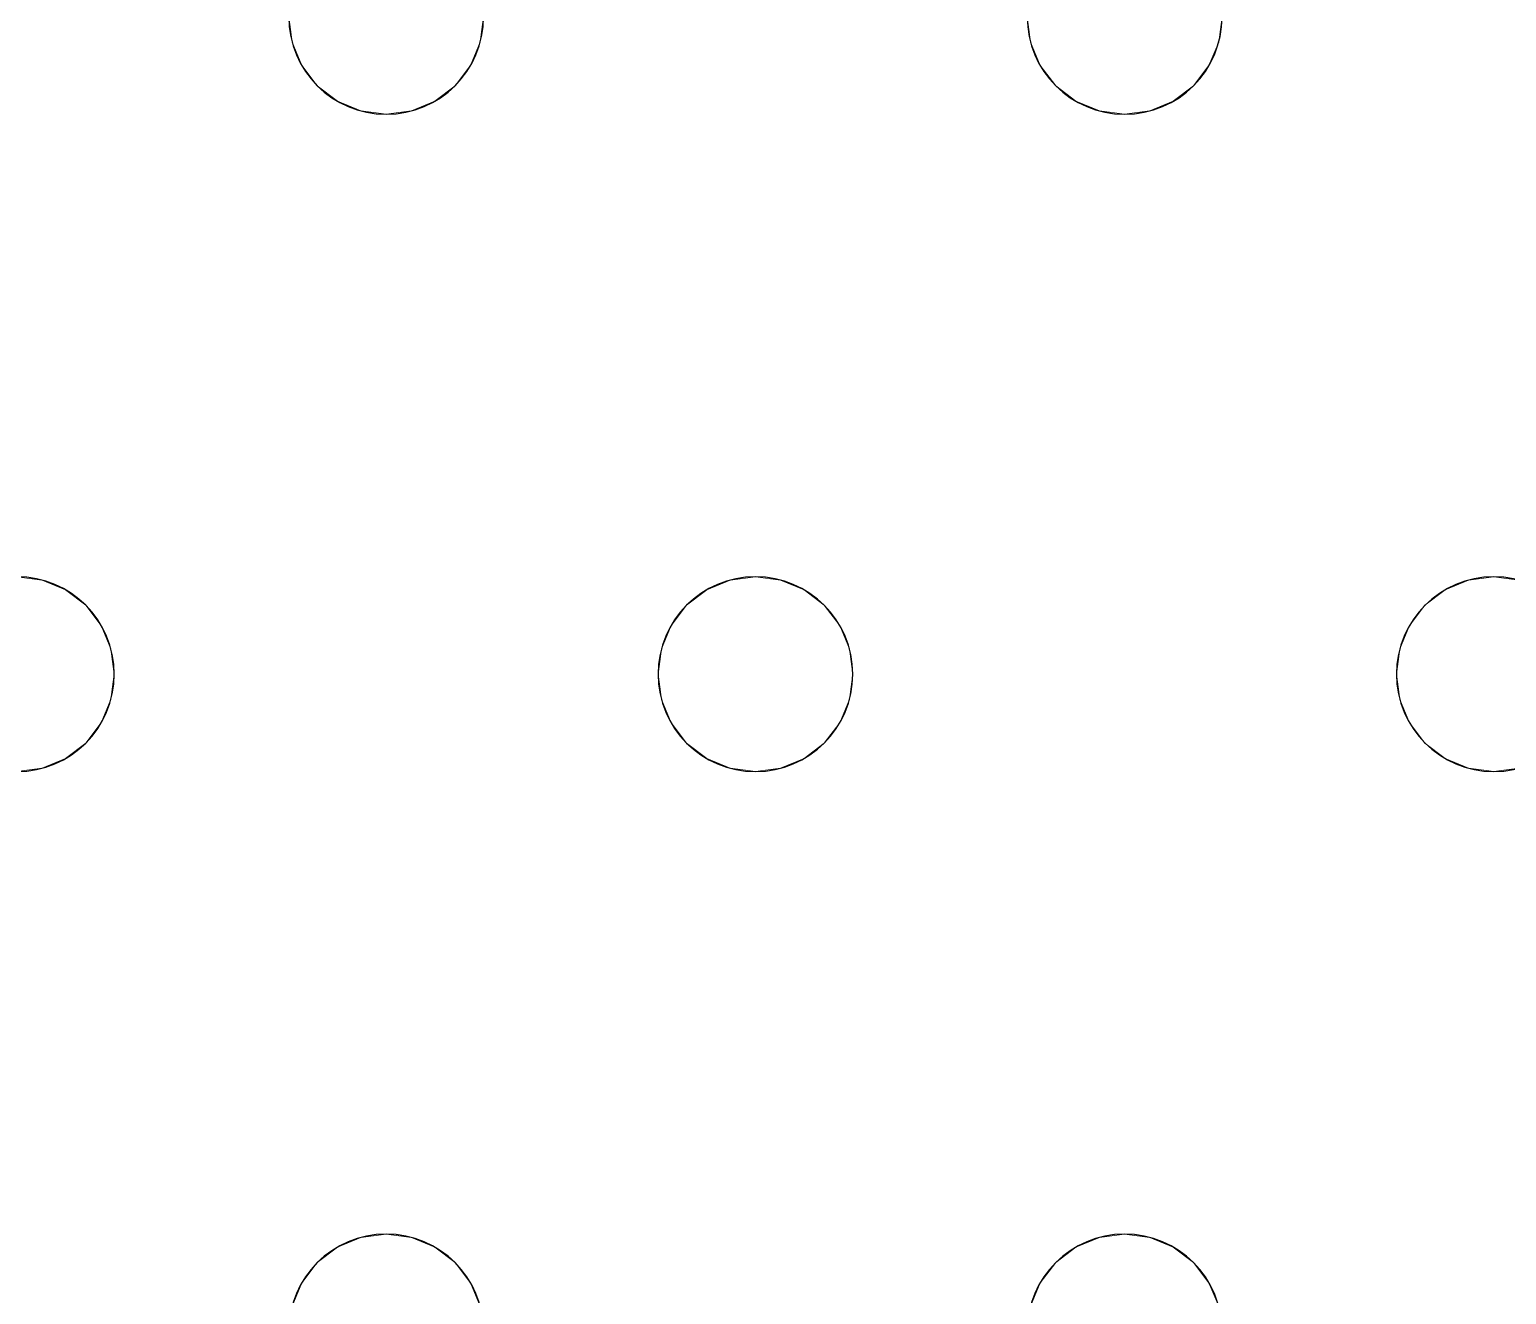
# Model space of a CAD drawing. Header units: millimetres. Extents: x -1 to 1601, y -701 to 1.
# Drawn here: x 1048.3 to 1109, y -177.5 to -125.5 of the extents above; entities that cross this region are included whole.
import ezdxf

# ---------------------------------------------------------------- set-up
doc = ezdxf.new("R2010")
doc.units = ezdxf.units.MM
doc.layers.add('IQ_200_3D', color=1, linetype='Continuous')
doc.layers.add('IQ_204_2D', color=7, linetype='Continuous')

msp = doc.modelspace()

# ---------------------------------------------------------------- linework, layer by layer
at = {"layer": 'IQ_200_3D', "lineweight": 18}
for points, invisible_edges in [([(122.762, -68.034, 850), (1477.238, -68.034, 850), (1477.238, -397.966, 850), (122.762, -397.966, 850)], 10), ([(122.762, -68.034, 860), (122.762, -397.966, 860), (1477.238, -397.966, 860), (1477.238, -68.034, 860)], 5), ([(1036.618, -125, 888), (1036.481, -123.965, 888), (1058.951, -125, 888), (1059.087, -126.035, 888)], 10), ([(1036.618, -125, 890), (1059.087, -126.035, 890), (1058.951, -125, 890), (1036.481, -123.965, 890)], 5), ([(1066.951, -125, 890), (1089.421, -126.035, 890), (1089.284, -125, 890), (1066.815, -123.965, 890)], 5), ([(1059.087, -126.035, 888), (1036.481, -126.035, 888), (1036.618, -125, 888)], 13), ([(1036.481, -126.035, 890), (1059.487, -127, 890), (1059.087, -126.035, 890), (1036.618, -125, 890)], 5), ([(1058.951, -125, 890), (1059.087, -126.035, 890), (1059.087, -126.035, 888), (1058.951, -125, 888)], 2), ([(1066.815, -126.035, 890), (1066.951, -125, 890), (1066.951, -125, 888), (1066.815, -126.035, 888)], 8), ([(1066.951, -125, 888), (1089.284, -125, 888), (1089.421, -126.035, 888), (1066.815, -126.035, 888)], 5), ([(1089.421, -126.035, 890), (1066.951, -125, 890), (1066.815, -126.035, 890), (1089.82, -127, 890)], 5), ([(1089.284, -125, 890), (1089.421, -126.035, 890), (1089.421, -126.035, 888), (1089.284, -125, 888)], 2), ([(1097.148, -126.035, 890), (1097.284, -125, 890), (1097.284, -125, 888), (1097.148, -126.035, 888)], 8), ([(1119.754, -126.035, 888), (1097.148, -126.035, 888), (1097.284, -125, 888), (1119.618, -125, 888)], 5), ([(1119.754, -126.035, 890), (1119.618, -125, 890), (1097.284, -125, 890), (1097.148, -126.035, 890)], 10), ([(1059.487, -127, 888), (1036.082, -127, 888), (1036.481, -126.035, 888), (1059.087, -126.035, 888)], 5), ([(1036.082, -127, 890), (1059.487, -127, 890), (1036.481, -126.035, 890)], 3), ([(1059.087, -126.035, 890), (1059.487, -127, 890), (1059.487, -127, 888), (1059.087, -126.035, 888)], 10), ([(1066.415, -127, 890), (1066.815, -126.035, 890), (1066.815, -126.035, 888), (1066.415, -127, 888)], 10), ([(1066.415, -127, 888), (1066.815, -126.035, 888), (1089.82, -127, 888), (1078.118, -148, 888)], 14), ([(1089.82, -127, 890), (1066.815, -126.035, 890), (1066.415, -127, 890), (1078.118, -148, 890)], 13), ([(1089.421, -126.035, 888), (1089.82, -127, 888), (1066.815, -126.035, 888)], 14), ([(1089.421, -126.035, 890), (1089.82, -127, 890), (1089.82, -127, 888), (1089.421, -126.035, 888)], 10), ([(1096.748, -127, 890), (1097.148, -126.035, 890), (1097.148, -126.035, 888), (1096.748, -127, 888)], 10), ([(1120.154, -127, 888), (1096.748, -127, 888), (1097.148, -126.035, 888), (1119.754, -126.035, 888)], 5), ([(1120.154, -127, 890), (1097.148, -126.035, 890), (1096.748, -127, 890), (1108.451, -148, 890)], 13), ([(1119.754, -126.035, 890), (1097.148, -126.035, 890), (1120.154, -127, 890)], 3), ([(1047.784, -148, 888), (1035.446, -127.828, 888), (1036.082, -127, 888), (1059.487, -127, 888)], 13), ([(1047.784, -148, 890), (1060.123, -127.828, 890), (1059.487, -127, 890), (1036.082, -127, 890)], 13), ([(1047.784, -148, 888), (1059.487, -127, 888), (1060.123, -127.828, 888), (1048.82, -148.136, 888)], 5), ([(1059.487, -127, 890), (1060.123, -127.828, 890), (1060.123, -127.828, 888), (1059.487, -127, 888)], 10), ([(1065.779, -127.828, 890), (1066.415, -127, 890), (1066.415, -127, 888), (1065.779, -127.828, 888)], 10), ([(1078.118, -148, 888), (1065.779, -127.828, 888), (1066.415, -127, 888)], 13), ([(1065.779, -127.828, 890), (1077.082, -148.136, 890), (1078.118, -148, 890), (1066.415, -127, 890)], 5), ([(1078.118, -148, 888), (1089.82, -127, 888), (1090.456, -127.828, 888)], 13), ([(1090.456, -127.828, 890), (1089.82, -127, 890), (1078.118, -148, 890), (1079.153, -148.136, 890)], 10), ([(1089.82, -127, 890), (1090.456, -127.828, 890), (1090.456, -127.828, 888), (1089.82, -127, 888)], 10), ([(1096.113, -127.828, 890), (1096.748, -127, 890), (1096.748, -127, 888), (1096.113, -127.828, 888)], 10), ([(1108.451, -148, 888), (1096.113, -127.828, 888), (1096.748, -127, 888), (1120.154, -127, 888)], 13), ([(1108.451, -148, 890), (1096.748, -127, 890), (1096.113, -127.828, 890), (1107.416, -148.136, 890)], 5), ([(1108.451, -148, 888), (1120.154, -127, 888), (1120.789, -127.828, 888), (1109.486, -148.136, 888)], 5), ([(1120.789, -127.828, 890), (1120.154, -127, 890), (1108.451, -148, 890), (1109.486, -148.136, 890)], 10), ([(1048.82, -148.136, 890), (1060.951, -128.464, 890), (1060.123, -127.828, 890), (1047.784, -148, 890)], 5), ([(1060.951, -128.464, 888), (1048.82, -148.136, 888), (1060.123, -127.828, 888)], 3), ([(1060.123, -127.828, 890), (1060.951, -128.464, 890), (1060.951, -128.464, 888), (1060.123, -127.828, 888)], 10), ([(1064.951, -128.464, 890), (1065.779, -127.828, 890), (1065.779, -127.828, 888), (1064.951, -128.464, 888)], 10), ([(1077.082, -148.136, 888), (1064.951, -128.464, 888), (1065.779, -127.828, 888), (1078.118, -148, 888)], 5), ([(1077.082, -148.136, 890), (1065.779, -127.828, 890), (1064.951, -128.464, 890)], 13), ([(1079.153, -148.136, 888), (1078.118, -148, 888), (1090.456, -127.828, 888), (1091.284, -128.464, 888)], 10), ([(1091.284, -128.464, 890), (1090.456, -127.828, 890), (1079.153, -148.136, 890), (1080.118, -148.536, 890)], 10), ([(1090.456, -127.828, 890), (1091.284, -128.464, 890), (1091.284, -128.464, 888), (1090.456, -127.828, 888)], 10), ([(1095.284, -128.464, 890), (1096.113, -127.828, 890), (1096.113, -127.828, 888), (1095.284, -128.464, 888)], 10), ([(1095.284, -128.464, 888), (1096.113, -127.828, 888), (1107.416, -148.136, 888), (1106.451, -148.536, 888)], 10), ([(1107.416, -148.136, 890), (1096.113, -127.828, 890), (1095.284, -128.464, 890), (1106.451, -148.536, 890)], 5), ([(1108.451, -148, 888), (1107.416, -148.136, 888), (1096.113, -127.828, 888)], 14), ([(1060.951, -128.464, 888), (1061.916, -128.864, 888), (1049.784, -148.536, 888), (1048.82, -148.136, 888)], 10), ([(1049.784, -148.536, 890), (1061.916, -128.864, 890), (1060.951, -128.464, 890), (1048.82, -148.136, 890)], 5), ([(1060.951, -128.464, 890), (1061.916, -128.864, 890), (1061.916, -128.864, 888), (1060.951, -128.464, 888)], 10), ([(1063.986, -128.864, 890), (1064.951, -128.464, 890), (1064.951, -128.464, 888), (1063.986, -128.864, 888)], 10), ([(1076.118, -148.536, 888), (1063.986, -128.864, 888), (1064.951, -128.464, 888), (1077.082, -148.136, 888)], 5), ([(1064.951, -128.464, 890), (1063.986, -128.864, 890), (1076.118, -148.536, 890), (1077.082, -148.136, 890)], 10), ([(1080.118, -148.536, 888), (1079.153, -148.136, 888), (1091.284, -128.464, 888), (1092.249, -128.864, 888)], 10), ([(1092.249, -128.864, 890), (1091.284, -128.464, 890), (1080.118, -148.536, 890), (1080.946, -149.172, 890)], 10), ([(1091.284, -128.464, 890), (1092.249, -128.864, 890), (1092.249, -128.864, 888), (1091.284, -128.464, 888)], 10), ([(1094.32, -128.864, 890), (1095.284, -128.464, 890), (1095.284, -128.464, 888), (1094.32, -128.864, 888)], 10), ([(1106.451, -148.536, 888), (1105.622, -149.172, 888), (1094.32, -128.864, 888), (1095.284, -128.464, 888)], 10), ([(1106.451, -148.536, 890), (1095.284, -128.464, 890), (1094.32, -128.864, 890)], 13), ([(1049.784, -148.536, 888), (1061.916, -128.864, 888), (1050.613, -149.172, 888)], 3), ([(1049.784, -148.536, 890), (1050.613, -149.172, 890), (1061.916, -128.864, 890)], 14), ([(1050.613, -149.172, 888), (1061.916, -128.864, 888), (1062.951, -129, 888), (1051.248, -150, 888)], 5), ([(1062.951, -129, 890), (1061.916, -128.864, 890), (1050.613, -149.172, 890), (1051.248, -150, 890)], 10), ([(1051.248, -150, 888), (1062.951, -129, 888), (1074.653, -150, 888)], 15), ([(1074.653, -150, 890), (1075.289, -149.172, 890), (1062.951, -129, 890), (1051.248, -150, 890)], 14), ([(1062.951, -129, 888), (1061.916, -128.864, 888), (1061.916, -128.864, 890), (1062.951, -129, 890)], 10), ([(1063.986, -128.864, 888), (1062.951, -129, 888), (1062.951, -129, 890), (1063.986, -128.864, 890)], 10), ([(1062.951, -129, 888), (1063.986, -128.864, 888), (1075.289, -149.172, 888), (1074.653, -150, 888)], 10), ([(1063.986, -128.864, 890), (1062.951, -129, 890), (1075.289, -149.172, 890), (1076.118, -148.536, 890)], 10), ([(1063.986, -128.864, 888), (1076.118, -148.536, 888), (1075.289, -149.172, 888)], 13), ([(1080.946, -149.172, 888), (1080.118, -148.536, 888), (1092.249, -128.864, 888), (1093.284, -129, 888)], 10), ([(1093.284, -129, 890), (1092.249, -128.864, 890), (1080.946, -149.172, 890), (1081.582, -150, 890)], 10), ([(1081.582, -150, 888), (1080.946, -149.172, 888), (1093.284, -129, 888), (1104.987, -150, 888)], 14), ([(1104.987, -150, 890), (1105.622, -149.172, 890), (1093.284, -129, 890), (1081.582, -150, 890)], 14), ([(1093.284, -129, 888), (1092.249, -128.864, 888), (1092.249, -128.864, 890), (1093.284, -129, 890)], 10), ([(1094.32, -128.864, 888), (1093.284, -129, 888), (1093.284, -129, 890), (1094.32, -128.864, 890)], 10), ([(1093.284, -129, 888), (1094.32, -128.864, 888), (1105.622, -149.172, 888), (1104.987, -150, 888)], 10), ([(1105.622, -149.172, 890), (1106.451, -148.536, 890), (1094.32, -128.864, 890), (1093.284, -129, 890)], 10), ([(1047.784, -148, 888), (1048.82, -148.136, 888), (1048.82, -148.136, 890), (1047.784, -148, 890)], 10), ([(1077.082, -148.136, 888), (1078.118, -148, 888), (1078.118, -148, 890), (1077.082, -148.136, 890)], 10), ([(1078.118, -148, 888), (1079.153, -148.136, 888), (1079.153, -148.136, 890), (1078.118, -148, 890)], 10), ([(1107.416, -148.136, 888), (1108.451, -148, 888), (1108.451, -148, 890), (1107.416, -148.136, 890)], 10), ([(1108.451, -148, 888), (1109.486, -148.136, 888), (1109.486, -148.136, 890), (1108.451, -148, 890)], 10), ([(1049.784, -148.536, 890), (1048.82, -148.136, 890), (1048.82, -148.136, 888), (1049.784, -148.536, 888)], 10), ([(1050.613, -149.172, 890), (1049.784, -148.536, 890), (1049.784, -148.536, 888), (1050.613, -149.172, 888)], 10), ([(1076.118, -148.536, 890), (1075.289, -149.172, 890), (1075.289, -149.172, 888), (1076.118, -148.536, 888)], 10), ([(1077.082, -148.136, 890), (1076.118, -148.536, 890), (1076.118, -148.536, 888), (1077.082, -148.136, 888)], 10), ([(1080.118, -148.536, 890), (1079.153, -148.136, 890), (1079.153, -148.136, 888), (1080.118, -148.536, 888)], 10), ([(1080.946, -149.172, 890), (1080.118, -148.536, 890), (1080.118, -148.536, 888), (1080.946, -149.172, 888)], 10), ([(1106.451, -148.536, 890), (1105.622, -149.172, 890), (1105.622, -149.172, 888), (1106.451, -148.536, 888)], 10), ([(1107.416, -148.136, 890), (1106.451, -148.536, 890), (1106.451, -148.536, 888), (1107.416, -148.136, 888)], 10), ([(1051.248, -150, 890), (1050.613, -149.172, 890), (1050.613, -149.172, 888), (1051.248, -150, 888)], 10), ([(1075.289, -149.172, 890), (1074.653, -150, 890), (1074.653, -150, 888), (1075.289, -149.172, 888)], 10), ([(1081.582, -150, 890), (1080.946, -149.172, 890), (1080.946, -149.172, 888), (1081.582, -150, 888)], 10), ([(1105.622, -149.172, 890), (1104.987, -150, 890), (1104.987, -150, 888), (1105.622, -149.172, 888)], 10), ([(1051.648, -150.965, 890), (1051.248, -150, 890), (1051.248, -150, 888), (1051.648, -150.965, 888)], 10), ([(1074.254, -150.965, 888), (1051.648, -150.965, 888), (1051.248, -150, 888), (1074.653, -150, 888)], 5), ([(1051.648, -150.965, 890), (1074.118, -152, 890), (1074.254, -150.965, 890), (1051.248, -150, 890)], 5), ([(1051.248, -150, 890), (1074.254, -150.965, 890), (1074.653, -150, 890)], 13), ([(1074.653, -150, 890), (1074.254, -150.965, 890), (1074.254, -150.965, 888), (1074.653, -150, 888)], 10), ([(1081.981, -150.965, 890), (1081.582, -150, 890), (1081.582, -150, 888), (1081.981, -150.965, 888)], 10), ([(1081.981, -150.965, 888), (1081.582, -150, 888), (1104.587, -150.965, 888), (1104.451, -152, 888)], 10), ([(1081.582, -150, 888), (1104.987, -150, 888), (1104.587, -150.965, 888)], 13), ([(1081.981, -150.965, 890), (1104.451, -152, 890), (1104.587, -150.965, 890), (1081.582, -150, 890)], 5), ([(1104.587, -150.965, 890), (1104.987, -150, 890), (1081.582, -150, 890)], 14), ([(1104.987, -150, 890), (1104.587, -150.965, 890), (1104.587, -150.965, 888), (1104.987, -150, 888)], 10), ([(1051.784, -152, 890), (1051.648, -150.965, 890), (1051.648, -150.965, 888), (1051.784, -152, 888)], 2), ([(1051.648, -150.965, 888), (1074.254, -150.965, 888), (1074.118, -152, 888)], 13), ([(1074.118, -152, 888), (1074.254, -153.035, 888), (1051.784, -152, 888), (1051.648, -150.965, 888)], 10), ([(1074.118, -152, 890), (1051.648, -150.965, 890), (1051.784, -152, 890), (1074.254, -153.035, 890)], 5), ([(1074.254, -150.965, 890), (1074.118, -152, 890), (1074.118, -152, 888), (1074.254, -150.965, 888)], 8), ([(1082.118, -152, 890), (1081.981, -150.965, 890), (1081.981, -150.965, 888), (1082.118, -152, 888)], 2), ([(1082.118, -152, 888), (1081.981, -150.965, 888), (1104.451, -152, 888), (1104.587, -153.035, 888)], 10), ([(1082.118, -152, 890), (1104.587, -153.035, 890), (1104.451, -152, 890), (1081.981, -150.965, 890)], 5), ([(1104.587, -150.965, 890), (1104.451, -152, 890), (1104.451, -152, 888), (1104.587, -150.965, 888)], 8), ([(1051.648, -153.035, 890), (1051.784, -152, 890), (1051.784, -152, 888), (1051.648, -153.035, 888)], 8), ([(1051.648, -153.035, 888), (1051.784, -152, 888), (1074.254, -153.035, 888), (1074.653, -154, 888)], 10), ([(1051.648, -153.035, 890), (1074.653, -154, 890), (1074.254, -153.035, 890), (1051.784, -152, 890)], 5), ([(1074.118, -152, 890), (1074.254, -153.035, 890), (1074.254, -153.035, 888), (1074.118, -152, 888)], 2), ([(1081.981, -153.035, 890), (1082.118, -152, 890), (1082.118, -152, 888), (1081.981, -153.035, 888)], 8), ([(1081.981, -153.035, 888), (1082.118, -152, 888), (1104.587, -153.035, 888), (1104.987, -154, 888)], 10), ([(1081.981, -153.035, 890), (1104.987, -154, 890), (1104.587, -153.035, 890), (1082.118, -152, 890)], 5), ([(1104.451, -152, 890), (1104.587, -153.035, 890), (1104.587, -153.035, 888), (1104.451, -152, 888)], 2), ([(1051.248, -154, 890), (1051.648, -153.035, 890), (1051.648, -153.035, 888), (1051.248, -154, 888)], 10), ([(1051.248, -154, 888), (1051.648, -153.035, 888), (1074.653, -154, 888), (1062.951, -175, 888)], 14), ([(1051.248, -154, 890), (1062.951, -175, 890), (1074.653, -154, 890), (1051.648, -153.035, 890)], 7), ([(1074.254, -153.035, 890), (1074.653, -154, 890), (1074.653, -154, 888), (1074.254, -153.035, 888)], 10), ([(1081.582, -154, 890), (1081.981, -153.035, 890), (1081.981, -153.035, 888), (1081.582, -154, 888)], 10), ([(1081.582, -154, 888), (1081.981, -153.035, 888), (1104.987, -154, 888), (1093.284, -175, 888)], 14), ([(1081.981, -153.035, 890), (1081.582, -154, 890), (1104.987, -154, 890)], 14), ([(1104.587, -153.035, 890), (1104.987, -154, 890), (1104.987, -154, 888), (1104.587, -153.035, 888)], 10), ([(1050.613, -154.828, 890), (1051.248, -154, 890), (1051.248, -154, 888), (1050.613, -154.828, 888)], 10), ([(1050.613, -154.828, 888), (1051.248, -154, 888), (1062.951, -175, 888), (1061.916, -175.136, 888)], 10), ([(1062.951, -175, 890), (1051.248, -154, 890), (1050.613, -154.828, 890), (1061.916, -175.136, 890)], 5), ([(1062.951, -175, 888), (1074.653, -154, 888), (1075.289, -154.828, 888), (1063.986, -175.136, 888)], 5), ([(1075.289, -154.828, 890), (1074.653, -154, 890), (1062.951, -175, 890), (1063.986, -175.136, 890)], 10), ([(1074.653, -154, 890), (1075.289, -154.828, 890), (1075.289, -154.828, 888), (1074.653, -154, 888)], 10), ([(1080.946, -154.828, 890), (1081.582, -154, 890), (1081.582, -154, 888), (1080.946, -154.828, 888)], 10), ([(1080.946, -154.828, 888), (1081.582, -154, 888), (1093.284, -175, 888), (1092.249, -175.136, 888)], 10), ([(1093.284, -175, 890), (1081.582, -154, 890), (1080.946, -154.828, 890), (1092.249, -175.136, 890)], 5), ([(1093.284, -175, 890), (1105.622, -154.828, 890), (1104.987, -154, 890), (1081.582, -154, 890)], 13), ([(1093.284, -175, 888), (1104.987, -154, 888), (1105.622, -154.828, 888), (1094.32, -175.136, 888)], 5), ([(1104.987, -154, 890), (1105.622, -154.828, 890), (1105.622, -154.828, 888), (1104.987, -154, 888)], 10), ([(1049.784, -155.464, 890), (1050.613, -154.828, 890), (1050.613, -154.828, 888), (1049.784, -155.464, 888)], 10), ([(1061.916, -175.136, 888), (1060.951, -175.536, 888), (1049.784, -155.464, 888), (1050.613, -154.828, 888)], 10), ([(1049.784, -155.464, 890), (1061.916, -175.136, 890), (1050.613, -154.828, 890)], 3), ([(1076.118, -155.464, 888), (1063.986, -175.136, 888), (1075.289, -154.828, 888)], 3), ([(1076.118, -155.464, 890), (1075.289, -154.828, 890), (1063.986, -175.136, 890)], 14), ([(1075.289, -154.828, 890), (1076.118, -155.464, 890), (1076.118, -155.464, 888), (1075.289, -154.828, 888)], 10), ([(1080.118, -155.464, 890), (1080.946, -154.828, 890), (1080.946, -154.828, 888), (1080.118, -155.464, 888)], 10), ([(1080.118, -155.464, 888), (1080.946, -154.828, 888), (1092.249, -175.136, 888), (1091.284, -175.536, 888)], 10), ([(1080.118, -155.464, 890), (1092.249, -175.136, 890), (1080.946, -154.828, 890)], 3), ([(1094.32, -175.136, 890), (1105.622, -154.828, 890), (1093.284, -175, 890)], 3), ([(1106.451, -155.464, 888), (1094.32, -175.136, 888), (1105.622, -154.828, 888)], 3), ([(1106.451, -155.464, 890), (1105.622, -154.828, 890), (1094.32, -175.136, 890), (1095.284, -175.536, 890)], 10), ([(1105.622, -154.828, 890), (1106.451, -155.464, 890), (1106.451, -155.464, 888), (1105.622, -154.828, 888)], 10), ([(1048.82, -155.864, 888), (1047.784, -156, 888), (1047.784, -156, 890), (1048.82, -155.864, 890)], 10), ([(1060.123, -176.172, 888), (1047.784, -156, 888), (1048.82, -155.864, 888), (1060.951, -175.536, 888)], 5), ([(1060.123, -176.172, 890), (1060.951, -175.536, 890), (1048.82, -155.864, 890), (1047.784, -156, 890)], 10), ([(1048.82, -155.864, 890), (1049.784, -155.464, 890), (1049.784, -155.464, 888), (1048.82, -155.864, 888)], 10), ([(1048.82, -155.864, 888), (1049.784, -155.464, 888), (1060.951, -175.536, 888)], 14), ([(1060.951, -175.536, 890), (1061.916, -175.136, 890), (1049.784, -155.464, 890), (1048.82, -155.864, 890)], 10), ([(1064.951, -175.536, 888), (1063.986, -175.136, 888), (1076.118, -155.464, 888), (1077.082, -155.864, 888)], 10), ([(1064.951, -175.536, 890), (1077.082, -155.864, 890), (1076.118, -155.464, 890), (1063.986, -175.136, 890)], 5), ([(1065.779, -176.172, 888), (1064.951, -175.536, 888), (1077.082, -155.864, 888), (1078.118, -156, 888)], 10), ([(1064.951, -175.536, 890), (1065.779, -176.172, 890), (1077.082, -155.864, 890)], 14), ([(1078.118, -156, 890), (1077.082, -155.864, 890), (1065.779, -176.172, 890), (1066.415, -177, 890)], 10), ([(1076.118, -155.464, 890), (1077.082, -155.864, 890), (1077.082, -155.864, 888), (1076.118, -155.464, 888)], 10), ([(1078.118, -156, 888), (1077.082, -155.864, 888), (1077.082, -155.864, 890), (1078.118, -156, 890)], 10), ([(1079.153, -155.864, 888), (1078.118, -156, 888), (1078.118, -156, 890), (1079.153, -155.864, 890)], 10), ([(1078.118, -156, 888), (1079.153, -155.864, 888), (1090.456, -176.172, 888), (1089.82, -177, 888)], 10), ([(1090.456, -176.172, 890), (1091.284, -175.536, 890), (1079.153, -155.864, 890), (1078.118, -156, 890)], 10), ([(1079.153, -155.864, 890), (1080.118, -155.464, 890), (1080.118, -155.464, 888), (1079.153, -155.864, 888)], 10), ([(1091.284, -175.536, 888), (1090.456, -176.172, 888), (1079.153, -155.864, 888), (1080.118, -155.464, 888)], 10), ([(1091.284, -175.536, 890), (1092.249, -175.136, 890), (1080.118, -155.464, 890), (1079.153, -155.864, 890)], 10), ([(1106.451, -155.464, 888), (1107.416, -155.864, 888), (1095.284, -175.536, 888), (1094.32, -175.136, 888)], 10), ([(1107.416, -155.864, 890), (1106.451, -155.464, 890), (1095.284, -175.536, 890), (1096.113, -176.172, 890)], 10), ([(1095.284, -175.536, 888), (1107.416, -155.864, 888), (1096.113, -176.172, 888)], 3), ([(1096.113, -176.172, 888), (1107.416, -155.864, 888), (1108.451, -156, 888), (1096.748, -177, 888)], 5), ([(1108.451, -156, 890), (1107.416, -155.864, 890), (1096.113, -176.172, 890), (1096.748, -177, 890)], 10), ([(1106.451, -155.464, 890), (1107.416, -155.864, 890), (1107.416, -155.864, 888), (1106.451, -155.464, 888)], 10), ([(1108.451, -156, 888), (1107.416, -155.864, 888), (1107.416, -155.864, 890), (1108.451, -156, 890)], 10), ([(1109.486, -155.864, 888), (1108.451, -156, 888), (1108.451, -156, 890), (1109.486, -155.864, 890)], 10), ([(1109.486, -155.864, 888), (1121.618, -175.536, 888), (1120.789, -176.172, 888), (1108.451, -156, 888)], 5), ([(1120.789, -176.172, 890), (1121.618, -175.536, 890), (1109.486, -155.864, 890), (1108.451, -156, 890)], 10), ([(1047.784, -156, 888), (1059.487, -177, 888), (1036.082, -177, 888), (1035.446, -176.172, 888)], 11), ([(1059.487, -177, 890), (1060.123, -176.172, 890), (1047.784, -156, 890), (1036.082, -177, 890)], 14), ([(1047.784, -156, 888), (1060.123, -176.172, 888), (1059.487, -177, 888)], 13), ([(1066.415, -177, 888), (1065.779, -176.172, 888), (1078.118, -156, 888), (1089.82, -177, 888)], 14), ([(1078.118, -156, 890), (1066.415, -177, 890), (1089.82, -177, 890), (1090.456, -176.172, 890)], 11), ([(1120.154, -177, 888), (1096.748, -177, 888), (1108.451, -156, 888), (1120.789, -176.172, 888)], 7), ([(1120.154, -177, 890), (1120.789, -176.172, 890), (1108.451, -156, 890), (1096.748, -177, 890)], 14), ([(1061.916, -175.136, 890), (1060.951, -175.536, 890), (1060.951, -175.536, 888), (1061.916, -175.136, 888)], 10), ([(1061.916, -175.136, 888), (1062.951, -175, 888), (1062.951, -175, 890), (1061.916, -175.136, 890)], 10), ([(1062.951, -175, 888), (1063.986, -175.136, 888), (1063.986, -175.136, 890), (1062.951, -175, 890)], 10), ([(1064.951, -175.536, 890), (1063.986, -175.136, 890), (1063.986, -175.136, 888), (1064.951, -175.536, 888)], 10), ([(1092.249, -175.136, 890), (1091.284, -175.536, 890), (1091.284, -175.536, 888), (1092.249, -175.136, 888)], 10), ([(1092.249, -175.136, 888), (1093.284, -175, 888), (1093.284, -175, 890), (1092.249, -175.136, 890)], 10), ([(1093.284, -175, 888), (1094.32, -175.136, 888), (1094.32, -175.136, 890), (1093.284, -175, 890)], 10), ([(1095.284, -175.536, 890), (1094.32, -175.136, 890), (1094.32, -175.136, 888), (1095.284, -175.536, 888)], 10), ([(1060.951, -175.536, 890), (1060.123, -176.172, 890), (1060.123, -176.172, 888), (1060.951, -175.536, 888)], 10), ([(1065.779, -176.172, 890), (1064.951, -175.536, 890), (1064.951, -175.536, 888), (1065.779, -176.172, 888)], 10), ([(1091.284, -175.536, 890), (1090.456, -176.172, 890), (1090.456, -176.172, 888), (1091.284, -175.536, 888)], 10), ([(1096.113, -176.172, 890), (1095.284, -175.536, 890), (1095.284, -175.536, 888), (1096.113, -176.172, 888)], 10), ([(1060.123, -176.172, 890), (1059.487, -177, 890), (1059.487, -177, 888), (1060.123, -176.172, 888)], 10), ([(1066.415, -177, 890), (1065.779, -176.172, 890), (1065.779, -176.172, 888), (1066.415, -177, 888)], 10), ([(1090.456, -176.172, 890), (1089.82, -177, 890), (1089.82, -177, 888), (1090.456, -176.172, 888)], 10), ([(1096.748, -177, 890), (1096.113, -176.172, 890), (1096.113, -176.172, 888), (1096.748, -177, 888)], 10), ([(1059.087, -177.965, 888), (1036.481, -177.965, 888), (1036.082, -177, 888), (1059.487, -177, 888)], 5), ([(1059.087, -177.965, 890), (1059.487, -177, 890), (1036.082, -177, 890)], 14), ([(1036.481, -177.965, 890), (1058.951, -179, 890), (1059.087, -177.965, 890), (1036.082, -177, 890)], 5), ([(1059.487, -177, 890), (1059.087, -177.965, 890), (1059.087, -177.965, 888), (1059.487, -177, 888)], 10), ([(1066.815, -177.965, 890), (1066.415, -177, 890), (1066.415, -177, 888), (1066.815, -177.965, 888)], 10), ([(1066.815, -177.965, 888), (1066.415, -177, 888), (1089.421, -177.965, 888), (1089.284, -179, 888)], 10), ([(1089.82, -177, 888), (1089.421, -177.965, 888), (1066.415, -177, 888)], 14), ([(1066.415, -177, 890), (1066.815, -177.965, 890), (1089.421, -177.965, 890), (1089.82, -177, 890)], 10), ([(1089.82, -177, 890), (1089.421, -177.965, 890), (1089.421, -177.965, 888), (1089.82, -177, 888)], 10), ([(1097.148, -177.965, 890), (1096.748, -177, 890), (1096.748, -177, 888), (1097.148, -177.965, 888)], 10), ([(1119.754, -177.965, 888), (1097.148, -177.965, 888), (1096.748, -177, 888), (1120.154, -177, 888)], 5), ([(1119.754, -177.965, 890), (1120.154, -177, 890), (1096.748, -177, 890), (1097.148, -177.965, 890)], 10)]:
    msp.add_3dface(points, dxfattribs=dict(at, invisible_edges=invisible_edges))
at = {"layer": 'IQ_204_2D'}
for centre, start, end in [((1062.951, -125), 180, 360), ((1093.284, -125), 180, 360), ((1047.784, -152), 0, 180), ((1078.118, -152), 360, 180), ((1108.451, -152), 0, 180), ((1047.784, -152), 180, 360), ((1078.118, -152), 180, 360), ((1108.451, -152), 180, 360), ((1062.951, -179), 360, 180), ((1093.284, -179), 0, 180)]:
    msp.add_arc(centre, 4, start, end, dxfattribs=at)

# ---------------------------------------------------------------- meshes
at = {"layer": 'IQ_200_3D', "lineweight": 18}
mesh = msp.add_polyface(dxfattribs=at)
corners = [(1600, 0, 850), (1600, -700, 850), (0, -700, 850), (0, 0, 850), (1210.5, -594, 850), (1211.556, -602.023, 850), (1214.653, -609.5, 850), (1219.58, -615.92, 850), (1226, -620.847, 850), (1233.477, -623.944, 850), (1241.5, -625, 850), (1459.5, -625, 850), (1467.523, -623.944, 850), (1475, -620.847, 850), (1481.42, -615.92, 850), (1486.347, -609.5, 850), (1489.444, -602.023, 850), (1490.5, -594, 850), (1490.5, -476, 850), (1489.444, -467.977, 850), (1486.347, -460.5, 850), (1481.42, -454.08, 850), (1475, -449.153, 850), (1467.523, -446.056, 850), (1459.5, -445, 850), (1241.5, -445, 850), (1233.477, -446.056, 850), (1226, -449.153, 850), (1219.58, -454.08, 850), (1214.653, -460.5, 850), (1211.556, -467.977, 850), (1210.5, -476, 850), (1477.5, -68.034, 850), (122.5, -68.034, 850), (110.412, -69.625, 850), (99.148, -74.291, 850), (89.475, -81.713, 850), (82.053, -91.386, 850), (77.388, -102.65, 850), (75.796, -114.738, 850), (75.796, -351.262, 850), (77.388, -363.35, 850), (82.053, -374.614, 850), (89.475, -384.287, 850), (99.148, -391.709, 850), (110.412, -396.375, 850), (122.5, -397.966, 850), (1477.5, -397.966, 850), (1489.588, -396.375, 850), (1500.852, -391.709, 850), (1510.525, -384.287, 850), (1517.947, -374.614, 850), (1522.612, -363.35, 850), (1524.204, -351.262, 850), (1524.204, -114.738, 850), (1522.612, -102.65, 850), (1517.947, -91.386, 850), (1510.525, -81.713, 850), (1500.852, -74.291, 850), (1489.588, -69.625, 850)]
mesh.append_faces([[corners[k] for k in face] for face in [(37, 3, 36), (35, 3, 34), (4, 46, 31), (31, 46, 30), (55, 0, 54), (16, 1, 15), (14, 1, 13), (21, 49, 20), (11, 1, 10)]], dxfattribs={"vtx0": -1, "vtx1": -1})
mesh.append_faces([[corners[k] for k in face] for face in [(3, 37, 38), (3, 38, 39), (3, 39, 40, 2), (2, 40, 41), (46, 4, 5), (2, 6, 7), (46, 29, 30), (46, 28, 29), (26, 46, 47, 25), (46, 26, 27), (0, 59, 32, 3), (20, 49, 50, 19), (47, 24, 25), (0, 55, 56), (1, 52, 53), (19, 50, 51, 18), (1, 16, 17)]], dxfattribs={"vtx0": -1, "vtx2": -1})
mesh.append_faces([[corners[k] for k in face] for face in [(2, 45, 46, 5), (1, 17, 18, 51)]], dxfattribs={"vtx0": -1, "vtx2": -1, "vtx3": -1})
mesh.append_faces([[corners[k] for k in face] for face in [(41, 42, 2), (35, 36, 3), (33, 34, 3, 32), (43, 44, 2), (44, 45, 2), (42, 43, 2), (5, 6, 2), (27, 28, 46), (7, 8, 2), (8, 9, 2), (58, 59, 0), (56, 57, 0), (57, 58, 0), (51, 52, 1), (23, 24, 47), (11, 12, 1), (12, 13, 1), (14, 15, 1)]], dxfattribs={"vtx1": -1, "vtx2": -1})
mesh.append_faces([[corners[k] for k in face] for face in [(1, 2, 9, 10), (47, 48, 22, 23), (48, 49, 21, 22), (53, 54, 0, 1)]], dxfattribs={"vtx1": -1, "vtx3": -1})
mesh = msp.add_polyface(dxfattribs=at)
corners = [(1600, -700, 900), (1600, -23, 900), (0, -23, 900), (0, -700, 900), (90, -35.113, 900), (1510, -35.113, 900), (1529.382, -37.665, 900), (1547.443, -45.146, 900), (1562.953, -57.047, 900), (1574.854, -72.557, 900), (1582.335, -90.618, 900), (1584.887, -110, 900), (1584.887, -610, 900), (1582.335, -629.382, 900), (1574.854, -647.443, 900), (1562.953, -662.953, 900), (1547.443, -674.854, 900), (1529.382, -682.335, 900), (1510, -684.887, 900), (90, -684.887, 900), (70.618, -682.335, 900), (52.557, -674.854, 900), (37.047, -662.953, 900), (25.146, -647.443, 900), (17.665, -629.382, 900), (15.113, -610, 900), (15.113, -110, 900), (17.665, -90.618, 900), (25.146, -72.557, 900), (37.047, -57.047, 900), (52.557, -45.146, 900), (70.618, -37.665, 900)]
mesh.append_faces([[corners[k] for k in face] for face in [(9, 1, 8), (14, 0, 13), (31, 2, 30), (28, 2, 27), (21, 3, 20), (23, 3, 22)]], dxfattribs={"vtx0": -1, "vtx1": -1})
mesh.append_faces([[corners[k] for k in face] for face in [(1, 9, 10), (1, 11, 12, 0), (0, 14, 15), (0, 18, 19), (2, 28, 29), (3, 23, 24)]], dxfattribs={"vtx0": -1, "vtx2": -1})
mesh.append_faces([[corners[k] for k in face] for face in [(10, 11, 1), (5, 6, 1), (7, 8, 1), (6, 7, 1), (12, 13, 0), (15, 16, 0), (17, 18, 0), (16, 17, 0), (31, 4, 2), (29, 30, 2), (26, 27, 2), (21, 22, 3), (24, 25, 3)]], dxfattribs={"vtx1": -1, "vtx2": -1})
mesh.append_faces([[corners[k] for k in face] for face in [(4, 5, 1, 2), (25, 26, 2, 3), (19, 20, 3, 0)]], dxfattribs={"vtx1": -1, "vtx3": -1})
mesh = msp.add_polyface(dxfattribs=at)
corners = [(1510, -48.392, 890), (90, -48.392, 890), (66.424, -53.082, 890), (46.437, -66.437, 890), (33.082, -86.424, 890), (28.392, -110, 890), (28.392, -610, 890), (33.082, -633.576, 890), (46.437, -653.563, 890), (66.424, -666.918, 890), (90, -671.608, 890), (1510, -671.608, 890), (1533.576, -666.918, 890), (1553.563, -653.563, 890), (1566.918, -633.576, 890), (1571.608, -610, 890), (1571.608, -110, 890), (1566.918, -86.424, 890), (1553.563, -66.437, 890), (1533.576, -53.082, 890), (122.5, -418.034, 890), (1477.5, -418.034, 890), (1489.656, -419.634, 890), (1500.983, -424.326, 890), (1510.71, -431.79, 890), (1518.174, -441.517, 890), (1522.866, -452.844, 890), (1524.466, -465, 890), (1524.466, -605, 890), (1522.866, -617.156, 890), (1518.174, -628.483, 890), (1510.71, -638.21, 890), (1500.983, -645.674, 890), (1489.656, -650.366, 890), (1477.5, -651.966, 890), (122.5, -651.966, 890), (110.344, -650.366, 890), (99.017, -645.674, 890), (89.29, -638.21, 890), (81.826, -628.483, 890), (77.134, -617.156, 890), (75.534, -605, 890), (75.534, -465, 890), (77.134, -452.844, 890), (81.826, -441.517, 890), (89.29, -431.79, 890), (99.017, -424.326, 890), (110.344, -419.634, 890), (122.5, -68.034, 890), (1477.5, -68.034, 890), (1489.588, -69.625, 890), (1500.852, -74.291, 890), (1510.525, -81.713, 890), (1517.947, -91.386, 890), (1522.612, -102.65, 890), (1524.204, -114.738, 890), (1524.204, -351.262, 890), (1522.612, -363.35, 890), (1517.947, -374.614, 890), (1510.525, -384.287, 890), (1500.852, -391.709, 890), (1489.588, -396.375, 890), (1477.5, -397.966, 890), (122.5, -397.966, 890), (110.412, -396.375, 890), (99.148, -391.709, 890), (89.475, -384.287, 890), (82.053, -374.614, 890), (77.388, -363.35, 890), (75.796, -351.262, 890), (75.796, -114.738, 890), (77.388, -102.65, 890), (82.053, -91.386, 890), (89.475, -81.713, 890), (99.148, -74.291, 890), (110.412, -69.625, 890)]
mesh.append_faces([[corners[k] for k in face] for face in [(65, 47, 64), (75, 1, 74), (71, 5, 70), (73, 2, 72)]], dxfattribs={"vtx0": -1, "vtx1": -1})
mesh.append_faces([[corners[k] for k in face] for face in [(15, 28, 29, 14), (11, 32, 33), (16, 55, 56, 15), (54, 17, 18, 53), (53, 18, 19, 52), (52, 19, 0, 51), (0, 50, 51), (10, 37, 38, 9), (64, 47, 20, 63), (8, 39, 40, 7), (39, 8, 9, 38), (69, 42, 43), (1, 75, 48, 0), (3, 71, 72, 2)]], dxfattribs={"vtx0": -1, "vtx2": -1})
mesh.append_faces([[corners[k] for k in face] for face in [(6, 41, 42, 69)]], dxfattribs={"vtx0": -1, "vtx2": -1, "vtx3": -1})
mesh.append_faces([[corners[k] for k in face] for face in [(11, 33, 34, 35), (71, 3, 4, 5)]], dxfattribs={"vtx0": -1, "vtx3": -1})
mesh.append_faces([[corners[k] for k in face] for face in [(49, 50, 0, 48), (36, 37, 10)]], dxfattribs={"vtx1": -1, "vtx2": -1})
mesh.append_faces([[corners[k] for k in face] for face in [(27, 28, 15, 56)]], dxfattribs={"vtx1": -1, "vtx2": -1, "vtx3": -1})
mesh.append_faces([[corners[k] for k in face] for face in [(13, 14, 29, 30), (12, 13, 30, 31), (26, 27, 56, 57), (31, 32, 11, 12), (24, 25, 58, 59), (21, 22, 61, 62), (22, 23, 60, 61), (23, 24, 59, 60), (25, 26, 57, 58), (54, 55, 16, 17), (20, 21, 62, 63), (35, 36, 10, 11), (45, 46, 66, 67), (46, 47, 65, 66), (6, 7, 40, 41), (43, 44, 68, 69), (44, 45, 67, 68), (73, 74, 1, 2), (69, 70, 5, 6)]], dxfattribs={"vtx1": -1, "vtx3": -1})

doc.saveas('drawing.dxf')
